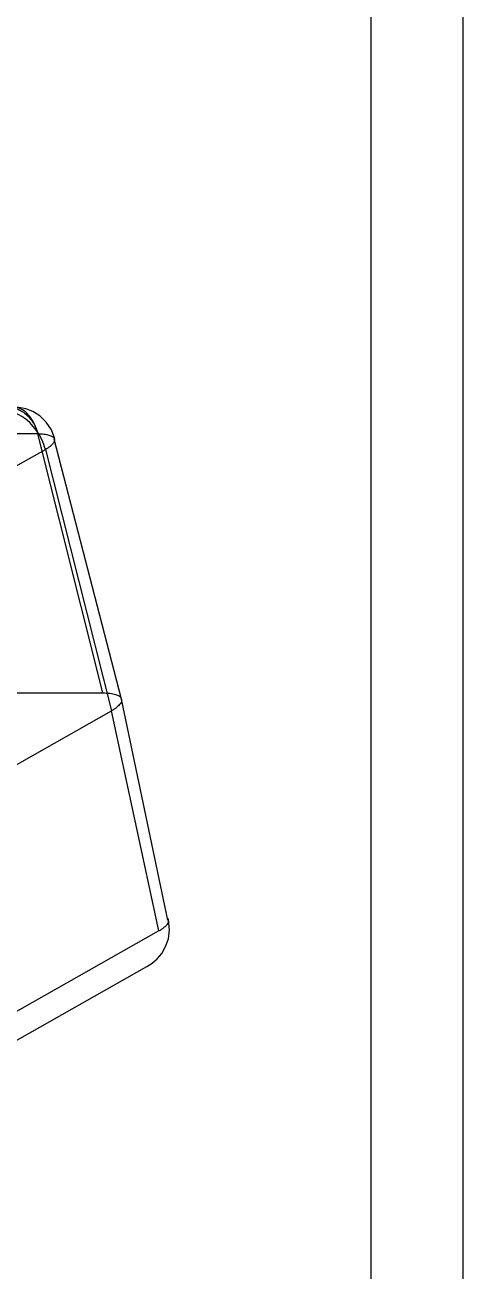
# Model space of a CAD drawing. Header units: millimetres. Extents: x 29 to 396, y -34 to 225.
# Drawn here: x 375 to 395.8, y 106.2 to 165.5 of the extents above; entities that cross this region are included whole.
import ezdxf

# ---------------------------------------------------------------- set-up
doc = ezdxf.new("R2010")
doc.units = ezdxf.units.MM
doc.layers.get('0').update_dxf_attribs({"lineweight": 0})
doc.layers.add('图框_内框线', color=5, linetype='Continuous', lineweight=50)
doc.layers.add('图框_外框线', color=7, linetype='Continuous', lineweight=0)

msp = doc.modelspace()

# ---------------------------------------------------------------- linework, layer by layer
at = {"color": 0, "linetype": 'Continuous', "lineweight": 25}
for p, q in [((375.618, 146.064), (373.751, 146.064)), ((378.712, 133.72), (375.618, 146.064)), ((379.599, 133.426), (376.399, 145.805)), ((374.291, 144.358), (375.975, 145.312)), ((375.975, 145.312), (379.117, 132.865)), ((332.672, 133.72), (378.712, 133.72)), ((381.803, 122.898), (379.598, 133.425)), ((354.896, 119.15), (379.117, 132.865)), ((379.111, 132.862), (381.36, 122.385)), ((357.163, 108.683), (381.36, 122.385)), ((356.607, 106.986), (380.803, 120.688))]:
    msp.add_line(p, q, dxfattribs=at)
for points in [[(376.43, 145.818), (376.261, 146.254), (376.012, 146.62), (375.708, 146.909), (375.377, 147.117), (375.04, 147.249), (374.716, 147.319), (374.418, 147.338)], [(380.804, 120.688), (381.051, 120.849), (381.291, 121.058), (381.51, 121.32), (381.694, 121.64), (381.824, 122.016), (381.879, 122.439), (381.836, 122.897)]]:
    msp.add_lwpolyline(points, dxfattribs=at)
for points, knots in [([(375.618, 146.064), (375.58, 146.219), (375.481, 146.504), (375.262, 146.876), (374.988, 147.157), (374.663, 147.326), (374.307, 147.355), (374.083, 147.275), (373.981, 147.217)], [0, 0, 0, 0, 0.477506, 0.900348, 1.285529, 1.63907, 1.975977, 2.329234, 2.329234, 2.329234, 2.329234]), ([(373.981, 147.217), (374.015, 147.237), (374.088, 147.269), (374.243, 147.308), (374.451, 147.304), (374.699, 147.228), (374.939, 147.089), (375.163, 146.897), (375.359, 146.657), (375.519, 146.377), (375.591, 146.171), (375.618, 146.064)], [0, 0, 0, 0, 0.119353, 0.237142, 0.476827, 0.732586, 1.008303, 1.302733, 1.612429, 1.933756, 2.264433, 2.264433, 2.264433, 2.264433]), ([(375.975, 145.312), (375.933, 145.476), (375.819, 145.792), (375.566, 146.226), (375.244, 146.603), (374.865, 146.901), (374.45, 147.098), (374.155, 147.149), (374.013, 147.149)], [0, 0, 0, 0, 0.506667, 1.003169, 1.499438, 1.984108, 2.439978, 2.865147, 2.865147, 2.865147, 2.865147]), ([(375.618, 146.064), (375.717, 146.064), (375.858, 146.058), (376.034, 146.031), (376.14, 146.005), (376.229, 145.973), (376.3, 145.934), (376.354, 145.89), (376.391, 145.838), (376.407, 145.781), (376.403, 145.72), (376.378, 145.656), (376.335, 145.591), (376.273, 145.522), (376.156, 145.422), (376.051, 145.355), (375.975, 145.312)], [0, 0, 0, 0, 0.29757, 0.422067, 0.530927, 0.624905, 0.705206, 0.773809, 0.833934, 0.890364, 0.948894, 1.014871, 1.092207, 1.183455, 1.29026, 1.554459, 1.554459, 1.554459, 1.554459]), ([(378.705, 133.72), (378.818, 133.721), (378.979, 133.714), (379.179, 133.683), (379.301, 133.654), (379.402, 133.617), (379.484, 133.573), (379.546, 133.522), (379.587, 133.463), (379.606, 133.398), (379.601, 133.328), (379.573, 133.255), (379.524, 133.18), (379.453, 133.103), (379.36, 133.023), (379.244, 132.941), (379.158, 132.889), (379.111, 132.862)], [0, 0, 0, 0, 0.34017, 0.482471, 0.606883, 0.714267, 0.805999, 0.884343, 0.952984, 1.017397, 1.084225, 1.15959, 1.247966, 1.35227, 1.474381, 1.61556, 1.77671, 1.77671, 1.77671, 1.77671]), ([(381.36, 122.385), (381.412, 122.414), (381.51, 122.473), (381.641, 122.568), (381.743, 122.662), (381.812, 122.753), (381.846, 122.845), (381.833, 122.93), (381.801, 122.972), (381.783, 122.989)], [0, 0, 0, 0, 0.1811142, 0.3432618, 0.482155, 0.5957321, 0.6865636, 0.7665067, 0.8408194, 0.8408194, 0.8408194, 0.8408194])]:
    msp.add_open_spline(points, degree=3, knots=knots, dxfattribs=at)
at = {"layer": '图框_内框线', "color": 0, "linetype": 'Continuous', "lineweight": 25}
msp.add_lwpolyline([(39.754, -29.973), (391.475, -29.973), (391.475, 220.509), (39.754, 220.509), (39.754, -29.973)], dxfattribs=at)
at = {"layer": '图框_外框线', "color": 0, "linetype": 'Continuous', "lineweight": 25}
msp.add_lwpolyline([(28.844, -34.337), (395.839, -34.337), (395.839, 224.872), (28.844, 224.872), (28.844, -34.337)], dxfattribs=at)

doc.saveas('drawing.dxf')
